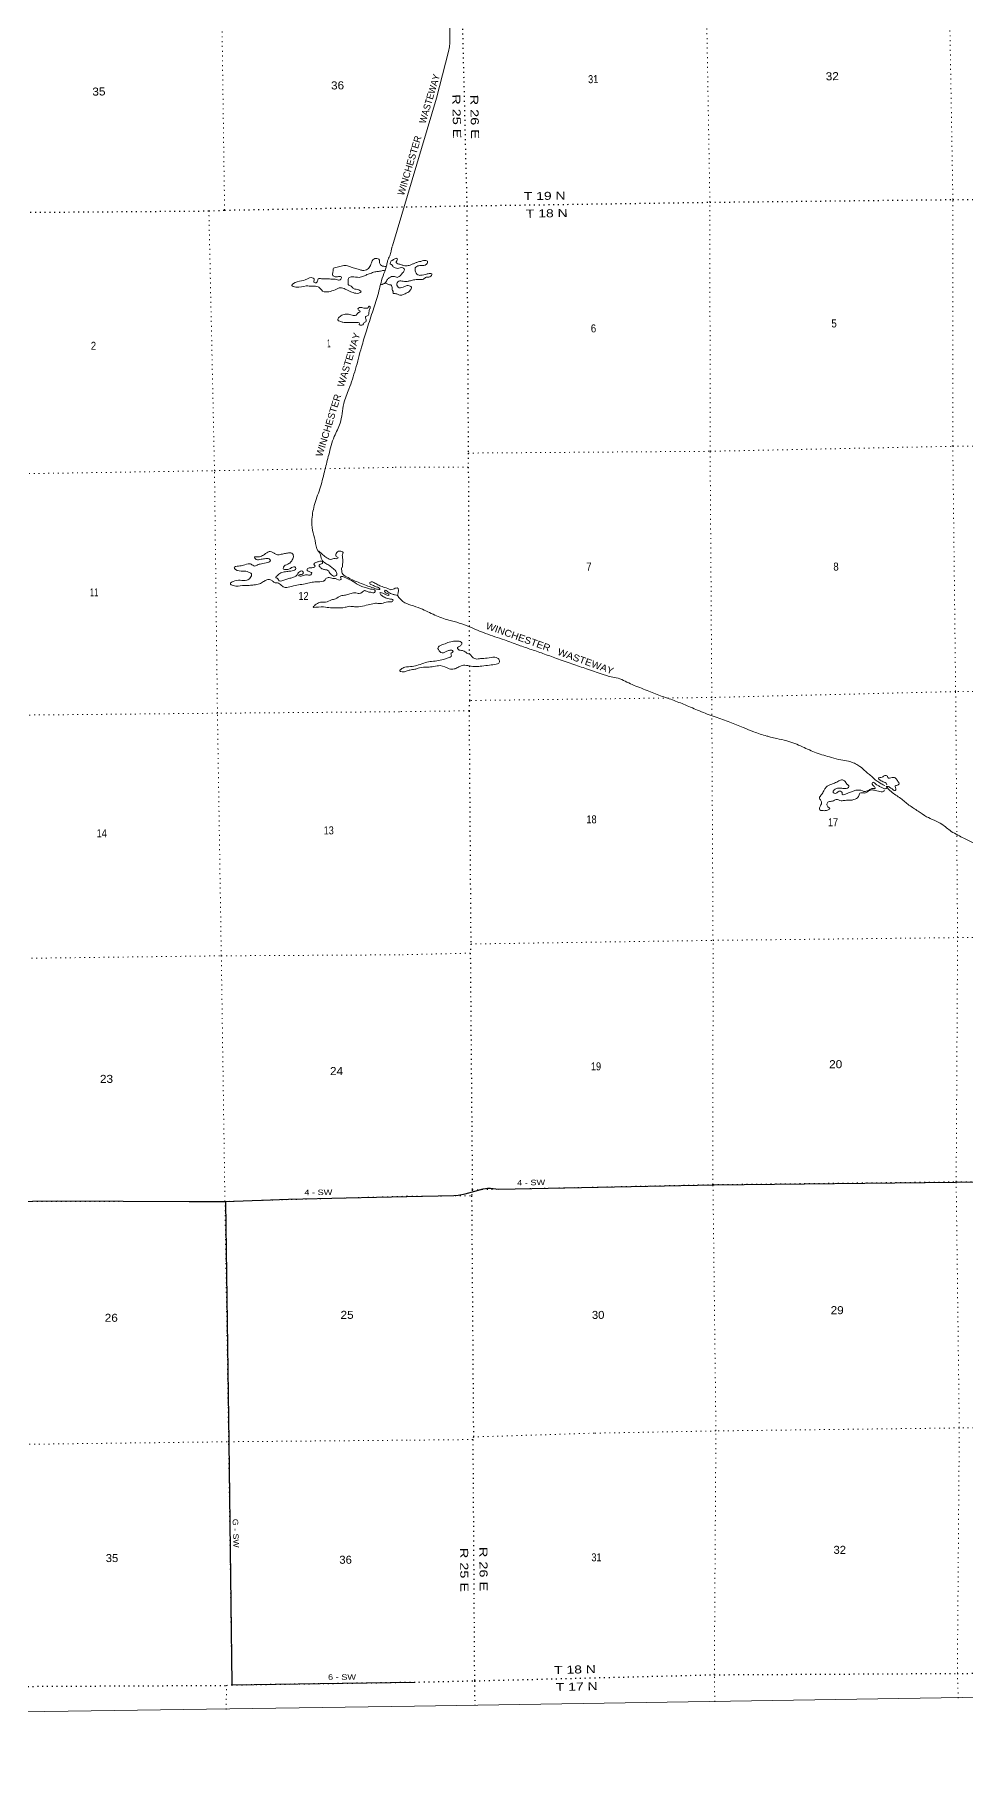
# Model space of a CAD drawing. Header units: feet. Extents: x 248627 to 501257, y -181930 to 5472.
# Drawn here: x 336318 to 356701, y -181930 to -144148 of the extents above; entities that cross this region are included whole.
import ezdxf

# ---------------------------------------------------------------- set-up
doc = ezdxf.new("R2010")
doc.units = ezdxf.units.FT
doc.header["$LTSCALE"] = 70
doc.linetypes.add('DOTTED', pattern=[1.5, 0.3, -1.2])
doc.linetypes.add('MEDIUM_DASHED', pattern=[4.5, 3, -1.5])
for name, color, linetype, lineweight in [('29', 7, 'Continuous', 25), ('39', 7, 'Continuous', 13), ('4', 7, 'Continuous', 13), ('41', 7, 'MEDIUM_DASHED', 13), ('6', 7, 'DOTTED', 25), ('7', 7, 'DOTTED', 13)]:
    doc.layers.add(name, color=color, linetype=linetype, lineweight=lineweight)
doc.layers.add('30', color=7, linetype='Continuous')

msp = doc.modelspace()

# ---------------------------------------------------------------- linework, layer by layer
at = {"layer": '29'}
msp.add_line((344463.13, -169551.06), (345486.68, -169534.71), dxfattribs=at)
for points in [[(346465.58, -169392.39), (351180.86, -169302.55), (356455.85, -169239.84), (359271.58, -169220.04), (361827.93, -169205.4)], [(329873.93, -169732.42), (332545.35, -169701.66), (335182.61, -169673.44), (336822.01, -169650.4), (338256.66, -169658.69), (339697.34, -169666.87), (340490.05, -169666.84), (341869.49, -169615.56), (343135.39, -169583.96), (344463.13, -169551.06)], [(345486.68, -169534.71), (345584.08, -169524.96), (345738.64, -169498.45), (345950.61, -169436.59), (346131.67, -169383.57), (346179.14, -169376.94), (346227.72, -169372.52), (346290.65, -169374.73), (346465.58, -169392.39)], [(340494.13, -169670.81), (340563.94, -174925.1), (340636.35, -180219.62), (340640.58, -180233.65), (343046.28, -180192.86), (344621.44, -180172.87)]]:
    msp.add_lwpolyline(points, dxfattribs=at)
at = {"layer": '39'}
msp.add_line((344150.61, -148810.96), (344150.6, -148810.98), dxfattribs=at)
msp.add_lwpolyline([(345391.54, -143081.63), (345400.31, -144331.36), (345391.9, -144418.12), (345373.68, -144517.17), (345109.59, -145541.42), (344145.65, -148768.35)], dxfattribs=at)
for points in [[(344145.68, -148768.28), (344133.34, -148793.16), (344125.72, -148833.94), (344118.55, -148867.56), (344115.81, -148886.17)], [(344115.81, -148886.17), (344086.82, -148987.12), (344040.1, -149092.53), (344021.36, -149185.44), (343996.52, -149274.42), (343923.07, -149476.9), (343827.95, -149846.83), (343706.71, -150219.17), (343577.97, -150627.88), (343468.53, -150981.92), (343336.9, -151467.18), (343192.39, -151898.28), (343080.43, -152218.13), (343000.29, -152648.24), (342873.78, -152936.1), (342752.96, -153336.63), (342669.26, -153662.09), (342572.19, -154036.08), (342446.87, -154404.46), (342385.5, -154743.67), (342395.18, -154989.17), (342454.81, -155211.77), (342522.64, -155444.3), (342559.59, -155494.08), (342601.79, -155626.33), (342685.54, -155711.63), (342774.83, -155762.62), (342848.19, -155825.93), (342921.83, -155907.36), (342926.63, -155959.64), (342856.65, -155988.9), (342814.02, -155963.37), (342764.88, -155905.73), (342734.08, -155863.92), (342679.53, -155848.64), (342612.91, -155833.55), (342562.05, -155796.07), (342541.25, -155750.08), (342557.17, -155737.75), (342614.99, -155702.64), (342606.5, -155672.56), (342538.05, -155669.58), (342471.94, -155688.72), (342428.22, -155725.63), (342453.02, -155769.55), (342403.24, -155804.54), (342326.86, -155809.73), (342288.85, -155824.41), (342277.11, -155846.74), (342354.35, -155899.92), (342382.81, -155919.62), (342359.27, -155960.25), (342290.91, -155963.31), (342196.52, -155974.82), (342106.12, -155984.26), (342091.77, -155966.35), (342135.9, -155957.63), (342197.72, -155920.44), (342177.04, -155882.5), (342090.96, -155912), (342047.66, -155977.1), (341983.83, -156014.32), (341903.67, -156035.68), (341809.52, -156063.29), (341727.49, -156094.75), (341671.17, -156095.61), (341654.66, -156067.67), (341621.97, -156033.94), (341595.55, -156016.22), (341621.17, -155979.59), (341704.78, -155919.92), (341752.85, -155905.09), (341859.19, -155885.34), (341949.56, -155873.89), (342033.33, -155824.29), (342010.66, -155788.39), (341914.56, -155820.06), (341838.48, -155845.38), (341755.62, -155820.47), (341777.03, -155771.82), (341880.83, -155715.87), (341942.26, -155652.51), (341979.22, -155567.38), (341962.18, -155503.2), (341873.34, -155482.41), (341785.04, -155497.86), (341688.76, -155517.45), (341610.31, -155518.65), (341555.5, -155485.26), (341446.37, -155452.69), (341346.72, -155516.64), (341256.83, -155560.3), (341210.71, -155571.07), (341128.27, -155574.34), (341165.25, -155626.13), (341273.78, -155618.43)], [(344009.69, -149222.96), (343955.4, -149214.64), (343902.86, -149199.34), (343868.01, -149155.57), (343860.84, -149079.17), (343830.22, -149049.43), (343735.8, -149058.93), (343686.64, -149136.19), (343665.41, -149196.92), (343600.25, -149280.48), (343493.97, -149304.25), (343419.28, -149287.27), (343314.14, -149252.63), (343265.66, -149239.28), (343186.79, -149212.29), (343136.3, -149198.97), (343023.83, -149212.77), (342901.49, -149238.8), (342857.47, -149255.58), (342844.65, -149340.35), (342839.72, -149414.92), (342894.47, -149444.29), (342964.85, -149441.2), (343033.48, -149456.26), (343002.1, -149511.11), (342923.56, -149506.27), (342794.61, -149494.14), (342693.92, -149487.63), (342593.34, -149489.16), (342520.9, -149488.26), (342507.57, -149538.8), (342457.82, -149575.8), (342425.42, -149562.2), (342434.82, -149517.76), (342414.02, -149471.77), (342239.59, -149512.69), (342065.16, -149553.61), (341943.59, -149631.99), (342034.7, -149670.86), (342257.65, -149645.31), (342400.59, -149651.18), (342521.48, -149663.43), (342580.62, -149716.89), (342619.44, -149756.57), (342752.47, -149772.65), (342890.6, -149726.25), (343008.69, -149684.17), (343111.72, -149712.8), (343178.61, -149746.01), (343287.91, -149790.65), (343410.79, -149800.85), (343458.65, -149771.93), (343377.45, -149722.83), (343288.55, -149698.02), (343245.62, -149652.36), (343180.69, -149615.09), (343177.6, -149542.65), (343190.58, -149467.95), (343260.63, -149442.72), (343415.75, -149456.46), (343515.97, -149430.77), (343587.9, -149397.45), (343683.95, -149361.75), (343784.14, -149334.04), (343860.45, -149324.82), (343910.59, -149313.99), (343942.69, -149307.46), (343984.87, -149302.79)], [(344149.04, -149083.73), (344129.84, -149088.06), (344094.49, -149147), (344092.69, -149161.12), (344125.11, -149176.73), (344151.72, -149213.49)], [(344149.04, -149083.73), (344155.19, -149078.57), (344210.88, -149045.25), (344243.01, -149042.59), (344253.53, -149066.55), (344224.29, -149115.46), (344245.05, -149149.28), (344324.01, -149175.91), (344392.83, -149198.7), (344443.25, -149205.75), (344531.42, -149187.89), (344589.31, -149164.58), (344647.2, -149141.28), (344711.16, -149119.87), (344765.22, -149106.71), (344827.24, -149089.36), (344875.54, -149090.42), (344912.04, -149105.8), (344889.1, -149168.68), (344768.99, -149199.27), (344678.82, -149217.17), (344645.29, -149252.08), (344652.97, -149338.52), (344675.97, -149384.38), (344726.78, -149411.56), (344799.09, -149406.09), (344867.26, -149394.67), (344951.33, -149372.86), (345007.78, -149379.79), (344960.79, -149447.18), (344884.46, -149452.73), (344822.9, -149494.23), (344734.58, -149504.04), (344666.21, -149505.4), (344553.96, -149525.76), (344489.92, -149543.15), (344407.48, -149544.79), (344351.02, -149537.86), (344308.72, -149534.67), (344264.91, -149557.7), (344243.52, -149596.38), (344254.65, -149652.55), (344293.5, -149686.01), (344407.58, -149655.55), (344491.72, -149637.76), (344560.74, -149670.62), (344535.91, -149739.59), (344462.55, -149795.42), (344384.82, -149833.22), (344310.61, -149844.76), (344257.95, -149825.67), (344183.24, -149811.05), (344160.88, -149810.07)], [(344155.49, -149436.41), (344192.19, -149436.3), (344232.79, -149455.63), (344294.85, -149440.3), (344352.01, -149378.75), (344385.47, -149339.82), (344402.3, -149273.03), (344371.67, -149249.47), (344315.3, -149246.56), (344261.24, -149259.72), (344206.75, -149250.74), (344178.3, -149235.19), (344151.72, -149213.49)], [(344155.49, -149436.41), (344123.74, -149441.61), (344085.79, -149460.32), (344038.11, -149501.32), (344012.56, -149541.98), (343988.9, -149574.55), (343957.04, -149597.19), (343944.97, -149597.38), (343919.03, -149611.87), (343887.19, -149616.94)], [(343982.86, -149574.65), (343993.01, -149580.53), (344031.49, -149598.07), (344057.91, -149615.78), (344108.32, -149623.07), (344132.96, -149656.92), (344137.61, -149699.14), (344148.3, -149741.26), (344159.32, -149758.26), (344157.54, -149782.87), (344160.89, -149810.17)], [(343654.6, -150137.56), (343630.31, -150222.36), (343613.19, -150289.06), (343575.18, -150303.74), (343555.33, -150322.17), (343570.34, -150384.36), (343560.93, -150428.8), (343527.01, -150447.44), (343495.51, -150494.23), (343443.33, -150503.08), (343416.97, -150489.39), (343424.72, -150469.14), (343331.77, -150442.37), (343178.9, -150444.7), (343062.11, -150438.43), (342993.39, -150417.34), (342950.7, -150387.78), (342980.01, -150328.94), (343063.72, -150275.31), (343158.05, -150259.78), (343263.04, -150284.35), (343351.54, -150283), (343405.05, -150227.81), (343440.93, -150205.11), (343404.21, -150171.45), (343389.74, -150145.49), (343425.56, -150118.77), (343522.29, -150129.37), (343600.74, -150128.17), (343614.73, -150121.92), (343636.32, -150085.34), (343656.62, -150097.11), (343655.2, -150137.41)], [(341273.78, -155618.43), (341376.22, -155606.8), (341464.99, -155623.56), (341475.44, -155649.58), (341383.6, -155697.29), (341251.23, -155725.49), (341205.11, -155736.26), (341133.2, -155771.59), (341088.62, -155750.13), (341021.77, -155718.93), (340885.46, -155753.23), (340781.07, -155768.92), (340683.04, -155806.66), (340709.73, -155842.5), (340879.26, -155878.16), (341000.31, -155900.48), (341059.27, -155941.86), (341036.42, -156028.79), (340962.68, -156076.23), (340817.88, -156080.46), (340659.3, -156105.03), (340601.62, -156150.21), (340662.68, -156197.6), (340863.86, -156196.54), (341014.69, -156192.22), (341117.13, -156180.59), (341235.51, -156158.64), (341327.33, -156108.92), (341399.14, -156067.55), (341475.61, -156068.39), (341512.09, -156085.96), (341563.03, -156129.48), (341629.53, -156136.51), (341718.9, -156193.54), (341798, -156236.63), (341940.52, -156214.32), (342090.94, -156181.82), (342233.4, -156155.48), (342359.76, -156129.38), (342478.26, -156115.49), (342638.94, -156096.93), (342652.93, -156090.67), (342686.44, -156043.85), (342724.39, -156025.15), (342760.54, -156020.57), (342823.17, -156037.73), (342901.7, -156042.57), (343014.74, -156067.02), (343024.52, -156048.75), (343009.94, -156014.74), (343023.81, -156000.44), (343092.44, -156015.5), (343211.92, -156068.04), (343360.1, -156156.38), (343473.67, -156217.07), (343574.7, -156245.73), (343667.67, -156274.51), (343764.7, -156305.24), (343755.24, -156345.66), (343672.71, -156342.89), (343594.02, -156327.99), (343537.37, -156306.7), (343491.52, -156335.59), (343417.58, -156368.94), (343322.77, -156352.27), (343212.49, -156378.11), (343120.35, -156405.7), (343015.96, -156421.39), (342902.23, -156485.55), (342814.02, -156507.03), (342680, -156559.42), (342575.4, -156561.01), (342479.48, -156604.76), (342413.93, -156662.15), (342586.92, -156659.5), (342754.2, -156679.09), (342905.15, -156682.83), (343108.2, -156671.67), (343206.46, -156650.03), (343319.29, -156660.39), (343490.05, -156643.69), (343652.51, -156608.99), (343776.86, -156582.93), (343869.48, -156587.55), (343939.77, -156578.42), (343979.82, -156565.73), (344108.34, -156549.67), (344146.47, -156543.05), (344158.15, -156516.69), (344075.23, -156487.76), (343970.04, -156449.09), (343894.84, -156397.89), (343872.03, -156351.93), (343964.94, -156376.68), (344027.72, -156403.91), (344072.06, -156409.28), (344057.5, -156377.28)], [(342519.86, -155434.45), (342581.57, -155483.67), (342624.38, -155521.28), (342711.95, -155592.43), (342762.62, -155617.83), (342819, -155620.99), (342862.99, -155602.2), (342929.46, -155607.22), (342957.29, -155584.65), (342926.85, -155566.99), (342904.45, -155549.21), (342906.23, -155533.08), (342908.06, -155520.97), (342915.69, -155492.66), (342945.38, -155459.99), (342995.4, -155441.1), (343039.77, -155448.48), (343064.3, -155474.28), (343052.83, -155514.73), (343056.03, -155595.22), (343058.7, -155639.48), (343061.58, -155697.83), (343050.1, -155738.27), (343054.9, -155790.55), (343029.14, -155817.12), (343035.95, -155869.37), (343038.44, -155901.55), (343059.24, -155947.54), (343175.03, -156022.29), (343302.74, -156086.78), (343424.14, -156133.25), (343580.01, -156197.32), (343697.28, -156235.8), (343758.01, -156261.05), (343846.81, -156279.82), (343870.92, -156277.44), (343858.44, -156249.44), (343791.7, -156226.3), (343712.65, -156187.24), (343647.69, -156147.96), (343651.44, -156129.78), (343677.35, -156113.28), (343741.96, -156128.4), (343823.17, -156177.5), (343918.33, -156218.33), (344041.66, -156258.73), (344112.48, -156285.83), (344158.63, -156277.07), (344206.6, -156256.2), (344248.76, -156246.99), (344253.45, -156415.24)], [(344057.5, -156377.28), (343976.3, -156328.18), (343977.95, -156304), (344052.88, -156337.08), (344144.12, -156384.01), (344208.75, -156401.15), (344260.62, -156418.31)], [(344260.62, -156418.31), (344374.03, -156545.52), (344548.49, -156622.6), (344761.11, -156696.91), (345073.65, -156841.72), (345377.48, -156952.48), (345608.01, -157016.36), (345832.86, -157098.48), (346177.56, -157242.65), (346594.62, -157383.37), (346906.61, -157500.01), (347188.03, -157595.1), (347473.54, -157694.13), (347775.37, -157804.93), (348115.55, -157923.01), (348433.43, -158031.47), (348775.55, -158145.49), (348892.9, -158181.42), (349042.31, -158210.67), (349350.59, -158343.48), (349676.93, -158473.93), (349974.89, -158592.85), (350268.52, -158695.76), (350550.24, -158806.95), (350860.5, -158937.71), (351204.93, -159067.8), (351524.94, -159182.26), (351818.87, -159301.26), (352047.93, -159393.37), (352333.33, -159486.36), (352416.23, -159508.88), (352551.6, -159540.42), (352771.81, -159590.41), (353114.23, -159720.53), (353416.48, -159853.47), (353746.27, -159953.64), (353956.54, -160009.87), (354118.01, -160038.88), (354223.23, -160071.02), (354326.81, -160123.33), (354471.8, -160237.24), (354557.75, -160314.07), (354641.49, -160380.88), (354727.48, -160459.72), (354800.79, -160506.59), (354876.07, -160551.41), (354914.54, -160564.74)], [(345823.88, -157682.67), (345877.24, -157737.99), (345912.19, -157777.57), (345968.95, -157800.61), (346073.39, -157792.49), (346220.02, -157781.51), (346384.6, -157762.13), (346441.28, -157781.14), (346484.7, -157842.7), (346483.34, -157876.96), (346387.63, -157921.16), (346227.08, -157940.46), (346062.5, -157959.85), (345939.93, -157966.32), (345796.7, -157945), (345669.99, -157945.51), (345576.25, -157987.66), (345492.37, -158019.53), (345389.71, -158015.53), (345191.28, -157946.99), (345048.86, -157967.95), (344914.29, -157978.68), (344735.64, -157998.35), (344635.6, -158026.52), (344529.3, -158042.73), (344449.33, -158068.49), (344361.09, -158082.33), (344304.41, -158063.32), (344325.91, -158030.67), (344417.52, -157982.53), (344580.09, -157963.18), (344714.27, -157932.32), (344868.14, -157878.91), (345002.43, -157854.08), (345159, -157836.87), (345285.14, -157806.16), (345367.08, -157778.35), (345434.64, -157734.72), (345428.03, -157704.64), (345429.47, -157674.41), (345471, -157637.33), (345460.53, -157615.39), (345422.17, -157608.1), (345354.04, -157621.53), (345292.28, -157652.97), (345232.22, -157668.26), (345183.43, -157641.04), (345143.46, -157549.2), (345196.9, -157503.83), (345296.79, -157467.61), (345420.65, -157422.85), (345545.09, -157408.29), (345627.79, -157420.74), (345662.55, -157450.26), (345661.08, -157478.48), (345617.61, -157519.63), (345567.92, -157550.82), (345586.9, -157596.76), (345675.76, -157615.13), (345750.96, -157655.92), (345799.79, -157685.16), (345823.2, -157684.66)], [(354902.46, -160669.7), (354890.9, -160696.11), (354834.75, -160705.28), (354774.08, -160688.37), (354711.52, -160677.53), (354622.78, -160665.2), (354550.89, -160692.81), (354495.28, -160730.17), (354420.77, -160725.61), (354368.68, -160736.71), (354337.89, -160809.82), (354238.58, -160876.24), (354160.39, -160889.88), (354047.79, -160892.12), (353961.44, -160899.88), (353850.28, -160871.89), (353770.54, -160909.73), (353682.33, -160925.58), (353649.07, -160974.57), (353670.33, -161034.56), (353713.25, -161069.96), (353637.61, -161111.74), (353541.13, -161115.68), (353490.52, -161098.56), (353493.39, -161038.09), (353531.87, -160946.7), (353516.88, -160898.66), (353485.6, -160840.89), (353526.52, -160771.6), (353579.16, -160683.96), (353614.24, -160624.86), (353671.59, -160573.37), (353787.33, -160524.75), (353891.05, -160478.38), (353968.89, -160446.62), (354035.67, -160467.45), (354083.22, -160534.97), (354128.53, -160590.46), (354097.05, -160627.33), (354038.89, -160636.54), (353956.18, -160624.09), (353877.84, -160629.68), (353810.09, -160663.25), (353785.1, -160724.16), (353835.68, -160739.27), (353893.38, -160705.9), (353945.42, -160692.78), (353980.18, -160722.29), (353980.87, -160758.53), (354037.33, -160765.46), (354103.18, -160737.97), (354185.05, -160706.13), (354260.88, -160674.42), (354359.33, -160668.43), (354423.98, -160683.25), (354458.51, -160700.69), (354526.65, -160687.25), (354578.46, -160662.05), (354634.23, -160632.75), (354704.53, -160627.32), (354675.46, -160579.57), (354638.49, -160540.03), (354643.76, -160499.65), (354716.87, -160536.45), (354784.04, -160577.41), (354851.12, -160614.34), (354905.87, -160637.41), (354923.97, -160637.05), (354957.84, -160620.27)], [(354958.59, -160553.79), (354958.51, -160549.77), (354943.82, -160517.84), (354899.12, -160494.56), (354811.74, -160447.97), (354774.82, -160410.44), (354854.75, -160382.67), (354914.49, -160351.28), (354971.06, -160364.25), (354979.72, -160396.3), (355078.17, -160390.31), (355159.06, -160412.86), (355202.55, -160478.45), (355225.63, -160528.34), (355172.03, -160565.66), (355142.03, -160574.31), (355155.78, -160662.64), (355127.94, -160679.31), (355085.13, -160649.95), (355036.22, -160616.69), (354977.34, -160587.66), (354951.16, -160586.16)], [(354941.07, -160584.35), (355051.91, -160700.96), (355261.97, -160851.84), (355443.73, -160995.24), (355643.4, -161128.2), (355828.75, -161249.37), (355991.15, -161326.69), (356163.83, -161415.89), (356369.95, -161570.88), (356512.31, -161652.62), (356640.29, -161718.55), (356774.31, -161784.35), (356901.79, -161824.1), (356895.37, -161804.09), (356966.88, -161756.35), (357056.63, -161716.3), (357169.08, -161706.01), (357283.12, -161673.53), (357392.86, -161627.04), (357493.59, -161635.1), (357618.84, -161662.82), (357699.19, -161657.19), (357780.9, -161617.3), (357892.23, -161548.63), (357925.76, -161513.73), (357862.59, -161470.68), (357765.5, -161442.41), (357738.66, -161406.69), (357803.79, -161340.95), (357926.14, -161322.41), (358011.43, -161365.01), (358056.82, -161424.52), (358198.38, -161464), (358253.75, -161519.28), (358371.83, -161593.46), (358472.52, -161599.51), (358544.05, -161658.5), (358648.25, -161743.02), (358795.8, -161780.36), (358890.3, -161778.48), (358936.05, -161751.39), (358947.08, -161696.79), (358988.38, -161647.64), (359123.77, -161574.46), (359241.79, -161539.89), (359364.22, -161525.37), (359485.13, -161537.06), (359586.13, -161559.22), (359625.84, -161532.25), (359582.73, -161486.79), (359592.14, -161452.36), (359585.26, -161408.2), (359628.15, -161336.86), (359711.8, -161292.9), (359781.08, -161339.86), (359883.09, -161309.63), (359935.81, -161226.02), (359934.73, -161169.65), (359818.3, -161182.04), (359610.18, -161238.54), (359331.53, -161288.39), (359196.93, -161297.11), (359028.1, -161304.5), (358918.09, -161336.9), (358949.44, -161398.7), (358998.54, -161442.03), (358868.15, -161460.73), (358811.66, -161451.79), (358811.94, -161361.16), (358800.51, -161288.89), (358788.57, -161190.45), (358715.65, -161163.71), (358665.95, -161194.91), (358615.21, -161276.47), (358618.72, -161354.94), (358596.01, -161429.9), (358514.49, -161479.86), (358429.12, -161433.22), (358329.4, -161372.78), (358155.82, -161342), (358058.39, -161295.61), (357990.88, -161236.54), (358013.74, -161169.63), (358144.17, -161152.93), (358253.92, -161106.44), (358295.45, -161069.37), (358260.54, -161031.8), (358147.4, -161005.86), (358036.81, -161008.06), (357910.83, -161046.82), (357814, -161032.63), (357817.22, -160990.28), (357910.99, -160950.15), (357970.82, -160922.78), (357935.91, -160885.21), (357844.96, -160862.86), (357793.85, -160819.57)]]:
    msp.add_spline(points, degree=3, dxfattribs=at)
at = {"layer": '4'}
msp.add_lwpolyline([(248626.54, 1367.98), (279703.36, 1731.35), (310779.64, 2137.47), (341855.35, 2586.32), (372930.4, 3077.93), (404004.75, 3612.28), (435078.34, 4189.37), (466151.09, 4809.2), (497222.97, 5471.78), (501256.99, -177792.42), (469933.02, -178460.37), (438608.16, -179085.23), (407282.48, -179667), (375956.01, -180205.69), (344628.84, -180701.29), (313301.02, -181153.78), (281972.62, -181563.19), (250643.67, -181929.51)], close=True, dxfattribs=at)
msp.add_lwpolyline([(248626.54, 1367.98), (279703.36, 1731.35), (310779.64, 2137.47), (341855.35, 2586.32), (372930.4, 3077.93), (404004.75, 3612.28), (435078.34, 4189.37), (466151.09, 4809.2), (497222.97, 5471.78), (501256.99, -177792.42), (469933.02, -178460.37), (438608.16, -179085.23), (407282.48, -179667), (375956.01, -180205.69), (344628.84, -180701.29), (313301.02, -181153.78), (281972.62, -181563.19), (250643.67, -181929.51)], close=True, dxfattribs=at)
at = {"layer": '6'}
for points in [[(345642.67, -142473.91), (345641.92, -142550.36), (345771.96, -147892.47), (345802.64, -153298.99), (345804.5, -153607.06), (345826, -157685.69)], [(344133.11, -147920.3), (345771.96, -147892.47), (351088.9, -147814.82), (356404.19, -147755.34), (361716.1, -147730.15), (367009.73, -147695.26), (372337, -147631.51), (375417, -147615.05)], [(312853.33, -148556.38), (313126.38, -148548.09), (313744.41, -148572.87), (318869.18, -148458.32), (319102.22, -148434.62), (324185.04, -148340.84), (324474.46, -148320.31), (329526.66, -148196.8), (329838.44, -148192.03), (334828.11, -148057.39), (335173.94, -148042.04), (340130.84, -148004.55), (340474.63, -147987.22), (344133.11, -147920.3)], [(345827.4, -157949.98), (345831.4, -158709.57), (345821.58, -158933.3), (345858.5, -164033.59), (345848.23, -164233.16), (345892.63, -169409.83), (345876.99, -169539.03), (345917.21, -174812.44), (345904.21, -174869.09), (345938.44, -180144.64), (345946.69, -180682.46)], [(331980.49, -180319.49), (335170.72, -180276.96), (335329.57, -180270.51), (340515.99, -180243.61), (340632.54, -180233.77), (344621.44, -180172.87)], [(344621.44, -180172.87), (345938.44, -180144.64), (351185.95, -180011.99), (356501.81, -179982.7), (361837.77, -179953.01), (367266.35, -179927.51), (372614.3, -179893.55), (375950, -179867.05)]]:
    msp.add_lwpolyline(points, dxfattribs=at)
at = {"layer": '7'}
for p, q in [((344207.43, -153610.66), (345804.5, -153607.06)), ((345821.58, -158933.3), (344299.91, -158953.59)), ((344362.4, -164268.78), (345848.23, -164233.16)), ((344464.57, -169549.37), (345876.99, -169539.03)), ((345904.21, -174869.09), (344522.56, -174882.5)), ((340507.71, -180771.28), (340515.99, -180243.61))]:
    msp.add_line(p, q, dxfattribs=at)
for points in [[(351196.67, -180601.81), (351185.95, -180011.99), (351221.06, -174680.69), (351156.57, -169294.98), (351157.31, -163954.29), (351130.44, -158642.35), (351094.18, -153260.11), (351088.9, -147814.82), (350994.87, -142461.93), (350950.22, -137061.73), (350911.04, -134797.16)], [(356520.21, -180526.06), (356501.81, -179982.7), (356544.27, -174615), (356475.84, -169233.4), (356506.78, -163894.12), (356464.53, -158514.02), (356402.47, -153150.42), (356404.19, -147755.34), (356309.96, -142392.37), (356281.21, -136981.79), (356263.98, -134713.74)], [(340474.63, -147987.22), (340399.7, -142658.5), (340371.22, -137206.25), (340370.03, -134957.31)], [(340632.54, -180233.77), (340561.81, -174917.08), (340481.94, -169662.94), (340402.36, -164292.01), (340317.73, -158987.61), (340253.24, -153684.91), (340130.84, -148004.55)], [(345802.64, -153298.99), (351094.18, -153260.11), (356402.47, -153150.42), (361728.58, -153130.99), (367054.53, -153103.51), (372429.98, -153034.77), (375508, -152995.05)], [(316231.81, -154012.25), (318970.94, -153967.84), (324287.51, -153898.68), (329531.4, -153812.51), (334936.87, -153768.16), (340253.24, -153684.91), (344218.91, -153610.85)], [(368114.52, -158452.25), (367108.42, -158461.23), (361784.48, -158488.67), (356464.53, -158514.02), (351130.44, -158642.35), (345831.4, -158709.57)], [(344299.76, -158953.56), (340317.73, -158987.61), (335004.91, -159038.59), (329690.49, -159117.78), (324390.1, -159192.74), (319067.4, -159255.95), (313314.63, -159351.92)], [(345858.5, -164033.59), (351157.31, -163954.29), (356506.78, -163894.12), (361802.34, -163855.17), (365449.17, -163830.64)], [(313381.28, -164664.65), (319156.41, -164584.45), (324474.64, -164491.1), (329799.2, -164417.79), (335095.81, -164359), (340402.36, -164292.01), (344380.2, -164269.61)], [(345892.63, -169409.83), (351156.57, -169294.98), (356475.84, -169233.4), (361831.95, -169205.32), (367159.99, -169181.83), (372524.03, -169147.55), (374956.67, -169129.16)], [(344469.94, -169547.63), (340481.94, -169662.94), (335170.39, -169663.56), (329874.08, -169742.48), (324545.28, -169801.76), (319236.84, -169876.84), (313449.7, -169961.25)], [(375861, -174486.05), (372562.15, -174521.7), (367234.34, -174557.27), (361890.37, -174589.13), (356544.27, -174615), (351221.06, -174680.69), (348556.75, -174729.69), (345917.21, -174812.44)], [(320145.66, -175147.16), (324625.86, -175104.21), (329962.04, -175022.81), (335257.27, -174984.04), (340561.81, -174917.08), (344522.56, -174882.5)]]:
    msp.add_lwpolyline(points, dxfattribs=at)

# ---------------------------------------------------------------- texts
at = {"layer": '30'}
for s, rotation, width, p in [('4 - SW', 1.092, 1.25, (346874.71, -169314.58)), ('4 - SW', 0.507, 1.25, (342218.51, -169526.7)), ('G - SW', 271.805, 1.2, (340649.47, -176604.56)), ('6 - SW', 0.007, 1.25, (342736.12, -180122.6))]:
    msp.add_text(s, height=120, rotation=rotation, dxfattribs=dict(at, width=width)).set_placement(p)
at = {"layer": '41'}
for s, rotation, width, p in [('WASTEWAY', 73.304, 0.95, (344866.88, -146106.95)), ('WINCHESTER   WASTEWAY', 72.783, 1.05, (342608.42, -153390.18)), ('WINCHESTER   WASTEWAY', 340.081, 1.1, (346173.34, -157135.25))]:
    msp.add_text(s, height=150, rotation=rotation, dxfattribs=dict(at, width=width)).set_placement(p)
msp.add_text('WINCHESTER', height=150, rotation=73.304, dxfattribs=at).set_placement((344395.34, -147679.1))
at = {"layer": '6'}
for s, rotation, width, p in [('R 25 E', 271.394, 1.35, (345451.68, -145456.13)), ('R 26 E', 271.394, 1.35, (345844.63, -145465.3)), ('T 19 N', 0.837, 1.3, (347019.59, -147769.19)), ('T 18 N', 0.837, 1.3, (347065.85, -148150.58)), ('R 25 E', 270.372, 1.35, (345626.44, -177238.88)), ('R 26 E', 270.372, 1.35, (346047.4, -177218.23)), ('T 18 N', 1.448, 1.3, (347684.05, -179997.28)), ('T 17 N', 1.448, 1.3, (347721.6, -180370.58))]:
    msp.add_text(s, height=175, rotation=rotation, dxfattribs=dict(at, width=width)).set_placement(p)
at = {"layer": '7'}
for s, rotation, width, p in [('31', 1.14, 0.85, (348427.27, -145211.94)), ('32', 1.14, 1.1, (353624.43, -145148.49)), ('35', 0.875, 1.1, (337583.94, -145482.88)), ('36', 0.875, 1.1, (342803.32, -145348.42)), ('6', 1.14, 0.9, (348486.16, -150661.19)), ('5', 1.14, 0.9, (353749.04, -150553.11)), ('2', 0.875, 0.9, (337549.05, -151041.03)), ('1', 0.875, 0.45, (342717.7, -150988.27)), ('7', 1.14, 0.9, (348387.49, -155868.54)), ('8', 1.14, 0.9, (353790.63, -155869.93))]:
    msp.add_text(s, height=175, rotation=rotation, dxfattribs=dict(at, width=width)).set_placement(p)
for s, width, p in [('11', 0.65, (337528.91, -156430.49)), ('12', 0.85, (342090.58, -156510.26)), ('18', 0.85, (348389.46, -161395.75)), ('17', 0.85, (353671.69, -161458.01)), ('14', 0.85, (337675.99, -161701.4)), ('13', 0.85, (342641.25, -161636.61)), ('20', 1.1, (353697.34, -166748.86)), ('23', 1.1, (337748.37, -167070.53)), ('24', 1.1, (342779.58, -166899.33)), ('19', 0.85, (348487.64, -166796.32)), ('26', 1.1, (337852.5, -172293.92)), ('25', 1.1, (343010.28, -172229.82)), ('30', 1.05, (348508.29, -172231.43)), ('29', 1.1, (353729.53, -172127.57)), ('32', 1.05, (353792.41, -177368.35)), ('35', 1.05, (337875.15, -177548.37)), ('36', 1.05, (342984.2, -177585.14)), ('31', 0.85, (348497.42, -177531.86))]:
    msp.add_text(s, height=175, dxfattribs=dict(at, width=width)).set_placement(p)

doc.saveas('drawing.dxf')
